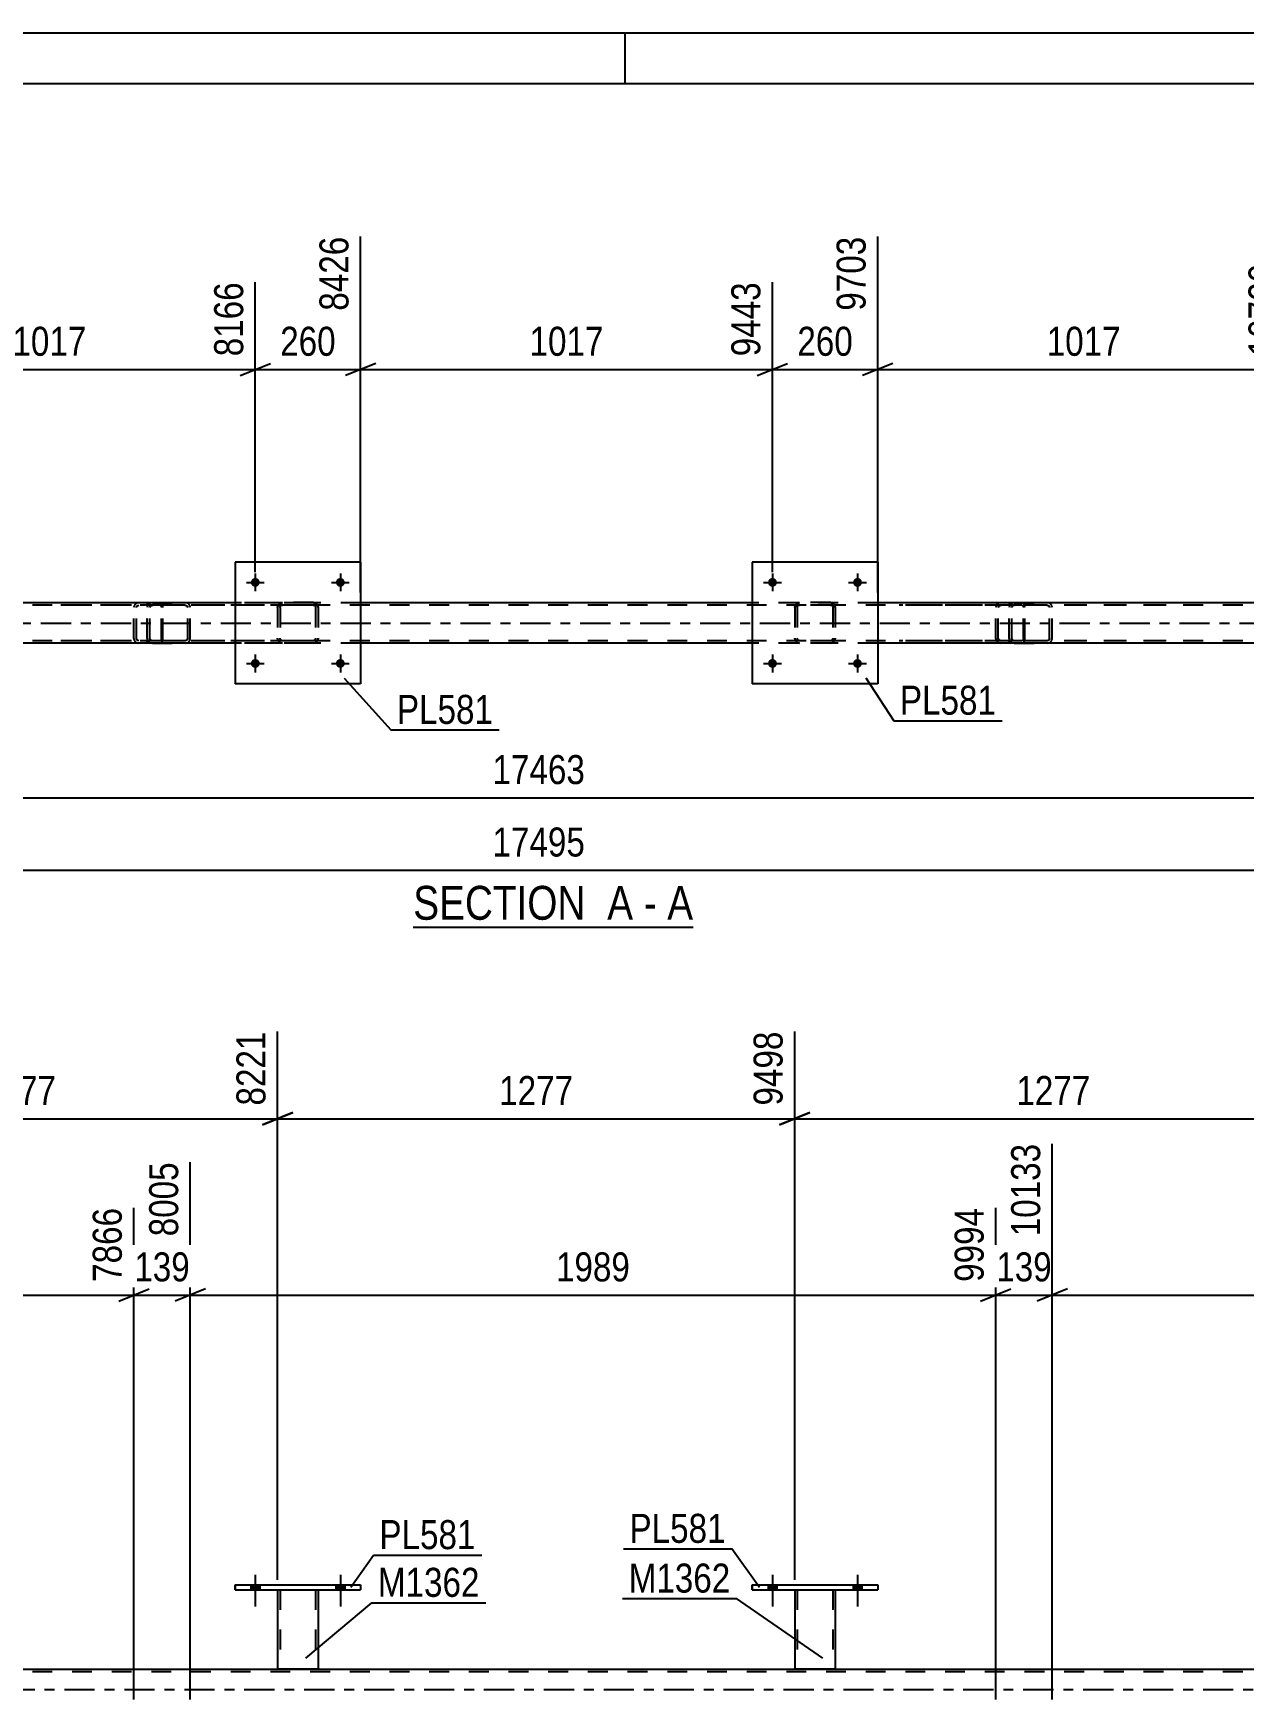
# Model space of a CAD drawing. Header units: millimetres. Extents: x 0 to 841, y 0 to 594.
# Drawn here: x 362.5 to 482.1, y 429.5 to 594 of the extents above; entities that cross this region are included whole.
import ezdxf

# ---------------------------------------------------------------- set-up
doc = ezdxf.new("R2010")
doc.units = ezdxf.units.MM
doc.linetypes.add('DXK_LINE_DOT2', pattern=[3.9198, 1.9599, -1.9599])
doc.linetypes.add('DXK_LINE_DOT3', pattern=[5.9187, 2.979, -0.9799, 0.9799, -0.9799])
doc.styles.add('Arial Narrow', font='ARIALN.TTF', dxfattribs={"height": 0.2})

# ---------------------------------------------------------------- blocks, each defined once
blk = doc.blocks.new('Unknown-122573795-1133')
at = {"color": 5, "linetype": 'Continuous'}
for p, q in [((841, 594), (0, 594)), ((421, 589), (421, 594)), ((836, 589), (5, 589))]:
    blk.add_line(p, q, dxfattribs=at)
blk = doc.blocks.new('Unknown-122573795-11 - 4954')
at = {"color": 6, "linetype": 'Continuous'}
blk.add_line((400.07, 505.75), (427.72, 505.75), dxfattribs=at)
at = {"color": 0, "linetype": 'Continuous'}
for points in [[(418.18, 506.5), (418.18, 510), (400.07, 510), (400.07, 506.5)], [(421.79, 506.5), (421.79, 510), (419.23, 510), (419.23, 506.5)], [(424.11, 506.5), (424.11, 510), (422.84, 510), (422.84, 506.5)], [(427.72, 506.5), (427.72, 510), (425.16, 510), (425.16, 506.5)]]:
    blk.add_wipeout(points, dxfattribs=at)
at = {"color": 7, "linetype": 'Continuous', "style": 'Arial Narrow'}
for s, p in [('SECTION ', (400.07, 506.5)), ('A', (419.23, 506.5)), ('A', (425.16, 506.5)), ('-', (422.84, 506.5))]:
    blk.add_text(s, height=3.34, dxfattribs=at).set_placement(p)
blk = doc.blocks.new('Part-122573795-5027 - 4954')
at = {"color": 7, "linetype": 'DXK_LINE_DOT2'}
for p, q in [((437.75, 537.32), (437.79, 537.5)), ((437.79, 537.5), (437.75, 537.32)), ((437.75, 537.32), (437.75, 534.28)), ((437.99, 537.32), (438.01, 537.41)), ((437.99, 537.32), (437.99, 534.28)), ((438.01, 537.41), (438.06, 537.49)), ((438.05, 537.76), (438.23, 537.8)), ((438.23, 537.8), (438.05, 537.76)), ((438.06, 537.49), (438.14, 537.54)), ((438.14, 537.54), (438.23, 537.56)), ((441.27, 537.8), (438.23, 537.8)), ((441.27, 537.56), (438.23, 537.56)), ((441.27, 537.8), (441.46, 537.76)), ((441.46, 537.76), (441.27, 537.8)), ((441.27, 537.56), (441.37, 537.54)), ((441.37, 537.54), (441.44, 537.49)), ((441.44, 537.49), (441.5, 537.41)), ((441.5, 537.41), (441.51, 537.32)), ((441.51, 537.32), (441.51, 534.28)), ((441.72, 537.5), (441.75, 537.32)), ((441.75, 537.32), (441.72, 537.5)), ((441.75, 537.32), (441.75, 534.28)), ((437.79, 534.09), (437.75, 534.28)), ((437.75, 534.28), (437.79, 534.09)), ((438.01, 534.19), (437.99, 534.28)), ((438.06, 534.11), (438.01, 534.19)), ((438.23, 533.8), (438.05, 533.83)), ((438.05, 533.83), (438.23, 533.8)), ((438.14, 534.06), (438.06, 534.11)), ((438.23, 534.04), (438.14, 534.06)), ((441.27, 534.04), (438.23, 534.04)), ((441.27, 533.8), (438.23, 533.8)), ((441.37, 534.06), (441.27, 534.04)), ((441.46, 533.83), (441.27, 533.8)), ((441.27, 533.8), (441.46, 533.83)), ((441.44, 534.11), (441.37, 534.06)), ((441.5, 534.19), (441.44, 534.11)), ((441.51, 534.28), (441.5, 534.19)), ((441.75, 534.28), (441.72, 534.09)), ((441.72, 534.09), (441.75, 534.28))]:
    blk.add_line(p, q, dxfattribs=at)
at = {"color": 7, "linetype": 'DXK_LINE_DOT3'}
blk.add_line((439.75, 535.8), (439.75, 535.8), dxfattribs=at)
at = {"color": 7, "linetype": 'DXK_LINE_DOT2'}
for centre, start, end in [((438.23, 537.32), 112.5, 157.5), ((438.23, 537.32), 112.5, 157.5), ((441.27, 537.32), 22.5, 67.5), ((441.27, 537.32), 22.5, 67.5), ((438.23, 534.28), 202.5, 247.5), ((438.23, 534.28), 202.5, 247.5), ((441.27, 534.28), 292.5, 337.5), ((441.27, 534.28), 292.5, 337.5)]:
    blk.add_arc(centre, 0.48, start, end, dxfattribs=at)
blk = doc.blocks.new('Bolt-122573795-4975 - 4954')
at = {"linetype": 'Continuous'}
for points in [[(435.99, 531.8, -1), (435.11, 531.8, -1)], [(444.39, 531.8, -1), (443.51, 531.8, -1)]]:
    blk.add_hatch(color=1, dxfattribs=at).paths.add_polyline_path(points)
at = {"color": 1, "linetype": 'Continuous'}
for p, q in [((434.67, 531.8), (436.43, 531.8)), ((435.55, 532.68), (435.55, 530.92)), ((443.07, 531.8), (444.83, 531.8)), ((443.95, 532.68), (443.95, 530.92))]:
    blk.add_line(p, q, dxfattribs=at)
blk = doc.blocks.new('Part-122573795-5058 - 4954')
at = {"color": 7, "linetype": 'DXK_LINE_DOT2'}
for p, q in [((375.07, 537.79), (362.91, 537.79)), ((375.07, 537.55), (362.91, 537.55)), ((372.51, 537.48), (372.48, 537.31)), ((372.48, 534.27), (372.48, 537.31)), ((372.51, 537.5), (372.51, 537.48)), ((372.73, 537.31), (372.75, 537.4)), ((372.73, 534.27), (372.73, 537.31)), ((372.75, 537.4), (372.8, 537.48)), ((372.98, 537.79), (372.79, 537.76)), ((372.8, 537.48), (372.88, 537.53)), ((372.88, 537.53), (372.98, 537.55)), ((373.79, 537.79), (373.79, 537.55)), ((375.17, 537.76), (375.07, 537.79)), ((375.07, 537.55), (375.12, 537.53)), ((375.12, 537.53), (375.17, 537.48)), ((375.26, 537.65), (375.17, 537.76)), ((375.17, 537.48), (375.2, 537.4)), ((375.2, 537.4), (375.21, 537.31)), ((375.21, 534.27), (375.21, 537.31)), ((375.32, 537.5), (375.26, 537.65)), ((375.34, 537.31), (375.32, 537.5)), ((375.34, 534.27), (375.34, 537.31)), ((375.07, 534.03), (362.91, 534.03)), ((375.07, 533.79), (362.91, 533.79)), ((372.48, 534.27), (372.51, 534.09)), ((372.75, 534.18), (372.73, 534.27)), ((372.8, 534.1), (372.75, 534.18)), ((372.79, 533.83), (372.98, 533.79)), ((372.88, 534.05), (372.8, 534.1)), ((372.98, 534.03), (372.88, 534.05)), ((373.79, 533.79), (373.79, 534.03)), ((375.12, 534.05), (375.07, 534.03)), ((375.07, 533.79), (375.17, 533.83)), ((375.17, 534.1), (375.12, 534.05)), ((375.2, 534.18), (375.17, 534.1)), ((375.17, 533.83), (375.26, 533.93)), ((375.21, 534.27), (375.2, 534.18)), ((375.26, 533.93), (375.32, 534.09)), ((375.32, 534.09), (375.34, 534.27))]:
    blk.add_line(p, q, dxfattribs=at)
for centre, start, end in [((372.96, 537.3), 111.1941, 156.1506), ((372.96, 534.29), 203.8494, 248.8059)]:
    blk.add_arc(centre, 0.492, start, end, dxfattribs=at)
blk = doc.blocks.new('Bolt-122573795-5010 - 4954')
at = {"linetype": 'Continuous'}
for points in [[(435.99, 539.8, -1), (435.11, 539.8, -1)], [(444.39, 539.8, -1), (443.51, 539.8, -1)]]:
    blk.add_hatch(color=1, dxfattribs=at).paths.add_polyline_path(points)
at = {"color": 1, "linetype": 'Continuous'}
for p, q in [((434.67, 539.8), (436.43, 539.8)), ((435.55, 540.68), (435.55, 538.92)), ((443.07, 539.8), (444.83, 539.8)), ((443.95, 540.68), (443.95, 538.92))]:
    blk.add_line(p, q, dxfattribs=at)
blk = doc.blocks.new('Bolt-122573795-5011 - 4954')
at = {"linetype": 'Continuous'}
for points in [[(384.91, 531.8, -1), (384.03, 531.8, -1)], [(393.31, 531.8, -1), (392.43, 531.8, -1)]]:
    blk.add_hatch(color=1, dxfattribs=at).paths.add_polyline_path(points)
at = {"color": 1, "linetype": 'Continuous'}
for p, q in [((383.59, 531.8), (385.35, 531.8)), ((384.47, 532.68), (384.47, 530.92)), ((391.99, 531.8), (393.75, 531.8)), ((392.87, 532.68), (392.87, 530.92))]:
    blk.add_line(p, q, dxfattribs=at)
blk = doc.blocks.new('Bolt-122573795-5012 - 4954')
at = {"linetype": 'Continuous'}
for points in [[(384.91, 539.8, -1), (384.03, 539.8, -1)], [(393.31, 539.8, -1), (392.43, 539.8, -1)]]:
    blk.add_hatch(color=1, dxfattribs=at).paths.add_polyline_path(points)
at = {"color": 1, "linetype": 'Continuous'}
for p, q in [((383.59, 539.8), (385.35, 539.8)), ((384.47, 540.68), (384.47, 538.92)), ((391.99, 539.8), (393.75, 539.8)), ((392.87, 540.68), (392.87, 538.92))]:
    blk.add_line(p, q, dxfattribs=at)
blk = doc.blocks.new('Part-122573795-5032 - 4954')
at = {"color": 2, "linetype": 'Continuous'}
for p, q in [((445.95, 541.8), (433.55, 541.8)), ((433.55, 541.8), (433.55, 529.8)), ((445.95, 541.8), (445.95, 529.8)), ((445.95, 529.8), (433.55, 529.8))]:
    blk.add_line(p, q, dxfattribs=at)
blk = doc.blocks.new('Part-122573795-5033 - 4954')
at = {"color": 7, "linetype": 'DXK_LINE_DOT2'}
for p, q in [((386.67, 537.32), (386.71, 537.5)), ((386.71, 537.5), (386.67, 537.32)), ((386.67, 537.32), (386.67, 534.28)), ((386.91, 537.32), (386.93, 537.41)), ((386.91, 537.32), (386.91, 534.28)), ((386.93, 537.41), (386.98, 537.49)), ((386.97, 537.76), (387.15, 537.8)), ((387.15, 537.8), (386.97, 537.76)), ((386.98, 537.49), (387.06, 537.54)), ((387.06, 537.54), (387.15, 537.56)), ((390.19, 537.8), (387.15, 537.8)), ((390.19, 537.56), (387.15, 537.56)), ((390.19, 537.8), (390.38, 537.76)), ((390.38, 537.76), (390.19, 537.8)), ((390.19, 537.56), (390.29, 537.54)), ((390.29, 537.54), (390.36, 537.49)), ((390.36, 537.49), (390.42, 537.41)), ((390.42, 537.41), (390.43, 537.32)), ((390.43, 537.32), (390.43, 534.28)), ((390.64, 537.5), (390.67, 537.32)), ((390.67, 537.32), (390.64, 537.5)), ((390.67, 537.32), (390.67, 534.28)), ((386.71, 534.09), (386.67, 534.28)), ((386.67, 534.28), (386.71, 534.09)), ((386.93, 534.19), (386.91, 534.28)), ((386.98, 534.11), (386.93, 534.19)), ((387.15, 533.8), (386.97, 533.83)), ((386.97, 533.83), (387.15, 533.8)), ((387.06, 534.06), (386.98, 534.11)), ((387.15, 534.04), (387.06, 534.06)), ((390.19, 534.04), (387.15, 534.04)), ((390.19, 533.8), (387.15, 533.8)), ((390.29, 534.06), (390.19, 534.04)), ((390.38, 533.83), (390.19, 533.8)), ((390.19, 533.8), (390.38, 533.83)), ((390.36, 534.11), (390.29, 534.06)), ((390.42, 534.19), (390.36, 534.11)), ((390.43, 534.28), (390.42, 534.19)), ((390.67, 534.28), (390.64, 534.09)), ((390.64, 534.09), (390.67, 534.28))]:
    blk.add_line(p, q, dxfattribs=at)
at = {"color": 7, "linetype": 'DXK_LINE_DOT3'}
blk.add_line((388.67, 535.8), (388.67, 535.8), dxfattribs=at)
at = {"color": 7, "linetype": 'DXK_LINE_DOT2'}
for centre, start, end in [((387.15, 537.32), 112.5, 157.5), ((387.15, 537.32), 112.5, 157.5), ((390.19, 537.32), 22.5, 67.5), ((390.19, 537.32), 22.5, 67.5), ((387.15, 534.28), 202.5, 247.5), ((387.15, 534.28), 202.5, 247.5), ((390.19, 534.28), 292.5, 337.5), ((390.19, 534.28), 292.5, 337.5)]:
    blk.add_arc(centre, 0.48, start, end, dxfattribs=at)
blk = doc.blocks.new('Part-122573795-5059 - 4954')
at = {"color": 7, "linetype": 'DXK_LINE_DOT2'}
for p, q in [((373.83, 537.48), (373.79, 537.31)), ((373.79, 534.27), (373.79, 537.31)), ((373.83, 537.5), (373.83, 537.48)), ((374.05, 537.31), (374.07, 537.4)), ((374.05, 534.27), (374.05, 537.31)), ((374.07, 537.4), (374.12, 537.48)), ((374.3, 537.79), (374.11, 537.76)), ((374.12, 537.48), (374.21, 537.53)), ((374.21, 537.53), (374.3, 537.55)), ((374.3, 537.79), (377.54, 537.79)), ((389.29, 537.79), (374.3, 537.79)), ((389.29, 537.55), (374.3, 537.55)), ((377.74, 537.76), (377.54, 537.79)), ((377.54, 537.55), (377.64, 537.53)), ((377.64, 537.53), (377.72, 537.48)), ((377.72, 537.48), (377.78, 537.4)), ((377.78, 537.4), (377.8, 537.31)), ((377.8, 534.27), (377.8, 537.31)), ((378.01, 537.48), (378.01, 537.5)), ((378.05, 537.31), (378.01, 537.48)), ((378.05, 534.27), (378.05, 537.31)), ((373.79, 534.27), (373.83, 534.09)), ((374.07, 534.18), (374.05, 534.27)), ((374.12, 534.1), (374.07, 534.18)), ((374.11, 533.83), (374.3, 533.79)), ((374.21, 534.05), (374.12, 534.1)), ((374.3, 534.03), (374.21, 534.05)), ((389.29, 534.03), (374.3, 534.03)), ((374.3, 533.79), (377.54, 533.79)), ((389.29, 533.79), (374.3, 533.79)), ((377.64, 534.05), (377.54, 534.03)), ((377.54, 533.79), (377.74, 533.83)), ((377.72, 534.1), (377.64, 534.05)), ((377.78, 534.18), (377.72, 534.1)), ((377.8, 534.27), (377.78, 534.18)), ((378.01, 534.09), (378.05, 534.27))]:
    blk.add_line(p, q, dxfattribs=at)
for centre, start, end in [((374.29, 537.29), 110.7584, 155.6801), ((377.56, 537.29), 24.32, 69.2417), ((374.29, 534.29), 204.32, 249.2417), ((377.56, 534.29), 290.7584, 335.6801)]:
    blk.add_arc(centre, 0.496, start, end, dxfattribs=at)
blk = doc.blocks.new('Part-122573795-5084 - 4954')
at = {"color": 7, "linetype": 'DXK_LINE_DOT2'}
for p, q in [((460.2, 537.79), (448.05, 537.79)), ((460.2, 537.55), (448.05, 537.55)), ((457.65, 537.48), (457.61, 537.31)), ((457.61, 534.27), (457.61, 537.31)), ((457.65, 537.5), (457.65, 537.48)), ((457.86, 537.31), (457.88, 537.4)), ((457.86, 534.27), (457.86, 537.31)), ((457.88, 537.4), (457.94, 537.48)), ((458.11, 537.79), (457.92, 537.76)), ((457.94, 537.48), (458.02, 537.53)), ((458.02, 537.53), (458.11, 537.55)), ((458.93, 537.79), (458.93, 537.55)), ((460.31, 537.76), (460.2, 537.79)), ((460.2, 537.55), (460.26, 537.53)), ((460.26, 537.53), (460.3, 537.48)), ((460.3, 537.48), (460.33, 537.4)), ((460.4, 537.65), (460.31, 537.76)), ((460.33, 537.4), (460.34, 537.31)), ((460.34, 534.27), (460.34, 537.31)), ((460.45, 537.5), (460.4, 537.65)), ((460.48, 537.31), (460.45, 537.5)), ((460.48, 534.27), (460.48, 537.31)), ((460.2, 534.03), (448.05, 534.03)), ((460.2, 533.79), (448.05, 533.79)), ((457.61, 534.27), (457.65, 534.09)), ((457.88, 534.18), (457.86, 534.27)), ((457.94, 534.1), (457.88, 534.18)), ((457.92, 533.83), (458.11, 533.79)), ((458.02, 534.05), (457.94, 534.1)), ((458.11, 534.03), (458.02, 534.05)), ((458.93, 533.79), (458.93, 534.03)), ((460.26, 534.05), (460.2, 534.03)), ((460.2, 533.79), (460.31, 533.83)), ((460.3, 534.1), (460.26, 534.05)), ((460.33, 534.18), (460.3, 534.1)), ((460.31, 533.83), (460.4, 533.93)), ((460.34, 534.27), (460.33, 534.18)), ((460.4, 533.93), (460.45, 534.09)), ((460.45, 534.09), (460.48, 534.27))]:
    blk.add_line(p, q, dxfattribs=at)
for centre, start, end in [((458.1, 537.3), 111.1941, 156.1506), ((458.1, 534.29), 203.8494, 248.8059)]:
    blk.add_arc(centre, 0.492, start, end, dxfattribs=at)
blk = doc.blocks.new('Part-122573795-5088 - 4954')
at = {"color": 7, "linetype": 'DXK_LINE_DOT2'}
for p, q in [((458.96, 537.48), (458.93, 537.31)), ((458.93, 534.27), (458.93, 537.31)), ((458.97, 537.5), (458.96, 537.48)), ((459.18, 537.31), (459.2, 537.4)), ((459.18, 534.27), (459.18, 537.31)), ((459.2, 537.4), (459.26, 537.48)), ((459.44, 537.79), (459.24, 537.76)), ((459.26, 537.48), (459.34, 537.53)), ((459.34, 537.53), (459.44, 537.55)), ((459.44, 537.79), (462.67, 537.79)), ((474.43, 537.79), (459.44, 537.79)), ((474.43, 537.55), (459.44, 537.55)), ((462.87, 537.76), (462.67, 537.79)), ((462.67, 537.55), (462.77, 537.53)), ((462.77, 537.53), (462.85, 537.48)), ((462.85, 537.48), (462.91, 537.4)), ((462.91, 537.4), (462.93, 537.31)), ((462.93, 534.27), (462.93, 537.31)), ((463.15, 537.48), (463.15, 537.5)), ((463.19, 537.31), (463.15, 537.48)), ((463.19, 534.27), (463.19, 537.31)), ((458.93, 534.27), (458.97, 534.09)), ((459.2, 534.18), (459.18, 534.27)), ((459.26, 534.1), (459.2, 534.18)), ((459.24, 533.83), (459.44, 533.79)), ((459.34, 534.05), (459.26, 534.1)), ((459.44, 534.03), (459.34, 534.05)), ((474.43, 534.03), (459.44, 534.03)), ((459.44, 533.79), (462.67, 533.79)), ((474.43, 533.79), (459.44, 533.79)), ((462.77, 534.05), (462.67, 534.03)), ((462.67, 533.79), (462.87, 533.83)), ((462.85, 534.1), (462.77, 534.05)), ((462.91, 534.18), (462.85, 534.1)), ((462.93, 534.27), (462.91, 534.18)), ((463.15, 534.09), (463.19, 534.27))]:
    blk.add_line(p, q, dxfattribs=at)
for centre, start, end in [((459.42, 537.29), 110.7584, 155.6801), ((462.69, 537.29), 24.32, 69.2417), ((459.42, 534.29), 204.32, 249.2417), ((462.69, 534.29), 290.7584, 335.6801)]:
    blk.add_arc(centre, 0.496, start, end, dxfattribs=at)
blk = doc.blocks.new('Part-122573795-5096 - 4954')
at = {"color": 2, "linetype": 'Continuous'}
for p, q in [((394.87, 541.8), (382.47, 541.8)), ((382.47, 541.8), (382.47, 529.8)), ((394.87, 541.8), (394.87, 529.8)), ((394.87, 529.8), (382.47, 529.8))]:
    blk.add_line(p, q, dxfattribs=at)
blk = doc.blocks.new('Part-122573795-5142 - 4954')
at = {"color": 7, "linetype": 'DXK_LINE_DOT2'}
for p, q in [((756.39, 537.55), (108.79, 537.55)), ((394.87, 537.79), (382.47, 537.79)), ((445.95, 537.79), (433.55, 537.79)), ((756.39, 534.03), (108.79, 534.03)), ((394.87, 533.79), (382.47, 533.79)), ((445.95, 533.79), (433.55, 533.79))]:
    blk.add_line(p, q, dxfattribs=at)
at = {"color": 2, "linetype": 'Continuous'}
for p, q in [((382.47, 537.79), (343.79, 537.79)), ((433.55, 537.79), (394.87, 537.79)), ((484.63, 537.79), (445.95, 537.79)), ((382.47, 533.79), (343.79, 533.79)), ((433.55, 533.79), (394.87, 533.79)), ((484.63, 533.79), (445.95, 533.79))]:
    blk.add_line(p, q, dxfattribs=at)
at = {"color": 7, "linetype": 'DXK_LINE_DOT3'}
blk.add_line((108.79, 535.79), (756.39, 535.79), dxfattribs=at)
blk = doc.blocks.new('Part-122573795-3422 - 3241')
at = {"color": 2, "linetype": 'Continuous'}
for p, q in [((437.75, 440.35), (437.75, 432.51)), ((441.75, 440.35), (441.75, 432.51)), ((441.72, 432.51), (437.75, 432.51)), ((441.75, 432.51), (441.72, 432.51))]:
    blk.add_line(p, q, dxfattribs=at)
at = {"color": 7, "linetype": 'DXK_LINE_DOT2'}
for p, q in [((437.75, 440.35), (441.75, 440.35)), ((437.75, 440.35), (437.75, 440.35)), ((437.75, 440.35), (437.75, 440.35)), ((437.99, 440.35), (437.99, 432.51)), ((441.51, 440.35), (441.51, 432.51)), ((441.75, 440.35), (441.75, 440.35)), ((441.75, 440.35), (441.75, 440.35)), ((441.44, 432.51), (441.46, 432.51)), ((441.46, 432.51), (441.5, 432.51)), ((441.5, 432.51), (441.51, 432.51))]:
    blk.add_line(p, q, dxfattribs=at)
blk = doc.blocks.new('Bolt-122573795-3613 - 3241')
at = {"linetype": 'Continuous'}
for points in [[(435.11, 440.35), (435.99, 440.35), (435.99, 440.83), (435.11, 440.83)], [(443.51, 440.35), (444.39, 440.35), (444.39, 440.83), (443.51, 440.83)]]:
    blk.add_hatch(color=1, dxfattribs=at).paths.add_polyline_path(points)
at = {"color": 1, "linetype": 'Continuous'}
for p, q in [((435.55, 441.83), (435.55, 438.71)), ((443.95, 441.83), (443.95, 438.71)), ((435.11, 440.83), (435.11, 440.35)), ((435.99, 440.83), (435.99, 440.35)), ((443.51, 440.83), (443.51, 440.35)), ((444.39, 440.83), (444.39, 440.35))]:
    blk.add_line(p, q, dxfattribs=at)
blk = doc.blocks.new('Part-122573795-3488 - 3241')
at = {"color": 2, "linetype": 'Continuous'}
blk.add_line((57.85, 432.51), (756.39, 432.51), dxfattribs=at)
at = {"color": 7, "linetype": 'DXK_LINE_DOT2'}
blk.add_line((756.39, 432.27), (57.85, 432.27), dxfattribs=at)
at = {"color": 7, "linetype": 'DXK_LINE_DOT3'}
blk.add_line((57.85, 430.51), (756.39, 430.51), dxfattribs=at)
blk = doc.blocks.new('Part-122573795-3647 - 3241')
at = {"color": 2, "linetype": 'Continuous'}
for p, q in [((433.55, 440.35), (433.55, 440.83)), ((433.55, 440.83), (433.55, 440.83)), ((433.55, 440.83), (445.95, 440.83)), ((433.55, 440.35), (433.55, 440.35)), ((433.55, 440.35), (445.95, 440.35)), ((445.95, 440.83), (445.95, 440.35))]:
    blk.add_line(p, q, dxfattribs=at)
at = {"color": 7, "linetype": 'DXK_LINE_DOT2'}
for p, q in [((433.55, 440.83), (433.55, 440.35)), ((433.55, 440.83), (433.55, 440.83)), ((433.55, 440.35), (433.55, 440.35)), ((445.95, 440.83), (445.95, 440.35))]:
    blk.add_line(p, q, dxfattribs=at)
blk = doc.blocks.new('Bolt-122573795-3612 - 3241')
at = {"linetype": 'Continuous'}
for points in [[(384.03, 440.35), (384.91, 440.35), (384.91, 440.83), (384.03, 440.83)], [(392.43, 440.35), (393.31, 440.35), (393.31, 440.83), (392.43, 440.83)]]:
    blk.add_hatch(color=1, dxfattribs=at).paths.add_polyline_path(points)
at = {"color": 1, "linetype": 'Continuous'}
for p, q in [((384.47, 441.83), (384.47, 438.71)), ((392.87, 441.83), (392.87, 438.71)), ((384.03, 440.83), (384.03, 440.35)), ((384.91, 440.83), (384.91, 440.35)), ((392.43, 440.83), (392.43, 440.35)), ((393.31, 440.83), (393.31, 440.35))]:
    blk.add_line(p, q, dxfattribs=at)
blk = doc.blocks.new('Bolt-122573795-3614 - 3241')
at = {"linetype": 'Continuous'}
for points in [[(435.11, 440.35), (435.99, 440.35), (435.99, 440.83), (435.11, 440.83)], [(443.51, 440.35), (444.39, 440.35), (444.39, 440.83), (443.51, 440.83)]]:
    blk.add_hatch(color=1, dxfattribs=at).paths.add_polyline_path(points)
at = {"color": 1, "linetype": 'Continuous'}
for p, q in [((435.55, 441.83), (435.55, 438.71)), ((443.95, 441.83), (443.95, 438.71)), ((435.11, 440.83), (435.11, 440.35)), ((435.99, 440.83), (435.99, 440.35)), ((443.51, 440.83), (443.51, 440.35)), ((444.39, 440.83), (444.39, 440.35))]:
    blk.add_line(p, q, dxfattribs=at)
blk = doc.blocks.new('Part-122573795-3637 - 3241')
at = {"color": 2, "linetype": 'Continuous'}
for p, q in [((382.47, 440.35), (382.47, 440.83)), ((382.47, 440.83), (382.47, 440.83)), ((382.47, 440.83), (394.87, 440.83)), ((382.47, 440.35), (382.47, 440.35)), ((382.47, 440.35), (394.87, 440.35)), ((394.87, 440.83), (394.87, 440.35))]:
    blk.add_line(p, q, dxfattribs=at)
at = {"color": 7, "linetype": 'DXK_LINE_DOT2'}
for p, q in [((382.47, 440.83), (382.47, 440.35)), ((382.47, 440.83), (382.47, 440.83)), ((382.47, 440.35), (382.47, 440.35)), ((394.87, 440.83), (394.87, 440.35))]:
    blk.add_line(p, q, dxfattribs=at)
blk = doc.blocks.new('Part-122573795-3642 - 3241')
at = {"color": 2, "linetype": 'Continuous'}
for p, q in [((386.67, 440.35), (386.67, 432.51)), ((390.67, 440.35), (390.67, 432.51)), ((390.64, 432.51), (386.67, 432.51)), ((390.67, 432.51), (390.64, 432.51))]:
    blk.add_line(p, q, dxfattribs=at)
at = {"color": 7, "linetype": 'DXK_LINE_DOT2'}
for p, q in [((386.67, 440.35), (390.67, 440.35)), ((386.67, 440.35), (386.67, 440.35)), ((386.67, 440.35), (386.67, 440.35)), ((386.91, 440.35), (386.91, 432.51)), ((390.43, 440.35), (390.43, 432.51)), ((390.67, 440.35), (390.67, 440.35)), ((390.67, 440.35), (390.67, 440.35)), ((390.42, 432.51), (390.43, 432.51))]:
    blk.add_line(p, q, dxfattribs=at)
blk = doc.blocks.new('Bolt-122573795-3706 - 3241')
at = {"linetype": 'Continuous'}
for points in [[(384.03, 440.35), (384.91, 440.35), (384.91, 440.83), (384.03, 440.83)], [(392.43, 440.35), (393.31, 440.35), (393.31, 440.83), (392.43, 440.83)]]:
    blk.add_hatch(color=1, dxfattribs=at).paths.add_polyline_path(points)
at = {"color": 1, "linetype": 'Continuous'}
for p, q in [((384.47, 441.83), (384.47, 438.71)), ((392.87, 441.83), (392.87, 438.71)), ((384.03, 440.83), (384.03, 440.35)), ((384.91, 440.83), (384.91, 440.35)), ((392.43, 440.83), (392.43, 440.35)), ((393.31, 440.83), (393.31, 440.35))]:
    blk.add_line(p, q, dxfattribs=at)
blk = doc.blocks.new('StraightDimension-122573795-5237 - 4954')
at = {"color": 7, "linetype": 'Continuous'}
blk.add_line((68.55, 518.54), (756.39, 518.54), dxfattribs=at)
at = {"color": 0}
blk.add_wipeout([(417.64, 519.29), (417.64, 523.49), (407.3, 523.49), (407.3, 519.29)], dxfattribs=at)
at = {"color": 3, "style": 'Arial Narrow'}
blk.add_text('17463', height=2.863, dxfattribs=at).set_placement((407.9, 519.89))
blk = doc.blocks.new('StraightDimension-122573795-11120 - 4954')
at = {"color": 7, "linetype": 'Continuous'}
for p, q in [((445.95, 538.79), (445.95, 573.93)), ((486.63, 540.8), (486.63, 571.26)), ((447.45, 561.42), (444.45, 560.22)), ((485.13, 560.22), (488.13, 561.42)), ((445.95, 560.82), (486.63, 560.82))]:
    blk.add_line(p, q, dxfattribs=at)
at = {"color": 0, "linetype": 'Continuous'}
blk.add_wipeout([(486.03, 571.86), (481.83, 571.86), (481.83, 561.52), (486.03, 561.52)], dxfattribs=at)
at = {"color": 0}
blk.add_wipeout([(470.55, 561.57), (470.55, 565.77), (462.04, 565.77), (462.04, 561.57)], dxfattribs=at)
at = {"color": 3, "linetype": 'Continuous', "style": 'Arial Narrow'}
blk.add_text('10720', height=2.863, rotation=90.0002, dxfattribs=at).set_placement((485.43, 562.12))
at = {"color": 3, "style": 'Arial Narrow'}
blk.add_text('1017', height=2.863, dxfattribs=at).set_placement((462.64, 562.17))
blk = doc.blocks.new('StraightDimension-122573795-5216 - 4954')
at = {"color": 7, "linetype": 'Continuous'}
blk.add_line((67.91, 511.39), (757.03, 511.39), dxfattribs=at)
at = {"color": 0}
blk.add_wipeout([(417.64, 512.14), (417.64, 516.34), (407.3, 516.34), (407.3, 512.14)], dxfattribs=at)
at = {"color": 3, "style": 'Arial Narrow'}
blk.add_text('17495', height=2.863, dxfattribs=at).set_placement((407.9, 512.74))
blk = doc.blocks.new('StraightDimension-122573795-11121 - 4954')
at = {"color": 7, "linetype": 'Continuous'}
for p, q in [((445.95, 538.79), (445.95, 573.93)), ((435.55, 540.8), (435.55, 569.43)), ((434.05, 560.22), (437.05, 561.42)), ((447.45, 561.42), (444.45, 560.22)), ((435.55, 560.82), (445.95, 560.82))]:
    blk.add_line(p, q, dxfattribs=at)
at = {"color": 0}
blk.add_wipeout([(444.1, 561.57), (444.1, 565.77), (437.41, 565.77), (437.41, 561.57)], dxfattribs=at)
at = {"color": 3, "style": 'Arial Narrow'}
blk.add_text('260', height=2.863, dxfattribs=at).set_placement((438.01, 562.17))
at = {"color": 0, "linetype": 'Continuous'}
blk.add_wipeout([(445.35, 574.53), (441.15, 574.53), (441.15, 566.02), (445.35, 566.02)], dxfattribs=at)
at = {"color": 3, "linetype": 'Continuous', "style": 'Arial Narrow'}
blk.add_text('9703', height=2.863, rotation=90.0002, dxfattribs=at).set_placement((444.75, 566.62))
blk = doc.blocks.new('StraightDimension-122573795-11122 - 4954')
at = {"color": 7, "linetype": 'Continuous'}
for p, q in [((394.87, 538.79), (394.87, 573.93)), ((435.55, 540.8), (435.55, 569.43)), ((396.37, 561.42), (393.37, 560.22)), ((434.05, 560.22), (437.05, 561.42)), ((394.87, 560.82), (435.55, 560.82))]:
    blk.add_line(p, q, dxfattribs=at)
at = {"color": 0, "linetype": 'Continuous'}
blk.add_wipeout([(434.95, 570.03), (430.75, 570.03), (430.75, 561.52), (434.95, 561.52)], dxfattribs=at)
at = {"color": 0}
blk.add_wipeout([(419.47, 561.57), (419.47, 565.77), (410.96, 565.77), (410.96, 561.57)], dxfattribs=at)
at = {"color": 3, "linetype": 'Continuous', "style": 'Arial Narrow'}
blk.add_text('9443', height=2.863, rotation=90.0002, dxfattribs=at).set_placement((434.35, 562.12))
at = {"color": 3, "style": 'Arial Narrow'}
blk.add_text('1017', height=2.863, dxfattribs=at).set_placement((411.56, 562.17))
blk = doc.blocks.new('StraightDimension-122573795-11123 - 4954')
at = {"color": 7, "linetype": 'Continuous'}
for p, q in [((394.87, 538.79), (394.87, 573.93)), ((384.47, 540.8), (384.47, 569.43)), ((382.97, 560.22), (385.97, 561.42)), ((396.37, 561.42), (393.37, 560.22)), ((384.47, 560.82), (394.87, 560.82))]:
    blk.add_line(p, q, dxfattribs=at)
at = {"color": 0}
blk.add_wipeout([(393.02, 561.57), (393.02, 565.77), (386.33, 565.77), (386.33, 561.57)], dxfattribs=at)
at = {"color": 3, "style": 'Arial Narrow'}
blk.add_text('260', height=2.863, dxfattribs=at).set_placement((386.93, 562.17))
at = {"color": 0, "linetype": 'Continuous'}
blk.add_wipeout([(394.27, 574.53), (390.07, 574.53), (390.07, 566.02), (394.27, 566.02)], dxfattribs=at)
at = {"color": 3, "linetype": 'Continuous', "style": 'Arial Narrow'}
blk.add_text('8426', height=2.863, rotation=90.0002, dxfattribs=at).set_placement((393.67, 566.62))
blk = doc.blocks.new('StraightDimension-122573795-11124 - 4954')
at = {"color": 7, "linetype": 'Continuous'}
for p, q in [((343.79, 538.79), (343.79, 573.93)), ((384.47, 540.8), (384.47, 569.43)), ((345.29, 561.42), (342.29, 560.22)), ((382.97, 560.22), (385.97, 561.42)), ((343.79, 560.82), (384.47, 560.82))]:
    blk.add_line(p, q, dxfattribs=at)
at = {"color": 0, "linetype": 'Continuous'}
blk.add_wipeout([(383.87, 570.03), (379.67, 570.03), (379.67, 561.52), (383.87, 561.52)], dxfattribs=at)
at = {"color": 0}
blk.add_wipeout([(368.39, 561.57), (368.39, 565.77), (359.88, 565.77), (359.88, 561.57)], dxfattribs=at)
at = {"color": 3, "linetype": 'Continuous', "style": 'Arial Narrow'}
blk.add_text('8166', height=2.863, rotation=90.0002, dxfattribs=at).set_placement((383.27, 562.12))
at = {"color": 3, "style": 'Arial Narrow'}
blk.add_text('1017', height=2.863, dxfattribs=at).set_placement((360.48, 562.17))
blk = doc.blocks.new('StraightDimension-122573795-7781 - 3241')
at = {"color": 7, "linetype": 'Continuous'}
for p, q in [((386.67, 441.35), (386.67, 495.47)), ((437.75, 441.35), (437.75, 495.47)), ((388.17, 487.46), (385.17, 486.26)), ((436.25, 486.26), (439.25, 487.46)), ((386.67, 486.86), (437.75, 486.86))]:
    blk.add_line(p, q, dxfattribs=at)
at = {"color": 0, "linetype": 'Continuous'}
blk.add_wipeout([(437.15, 496.07), (432.95, 496.07), (432.95, 487.56), (437.15, 487.56)], dxfattribs=at)
at = {"color": 0}
blk.add_wipeout([(416.47, 487.61), (416.47, 491.81), (407.96, 491.81), (407.96, 487.61)], dxfattribs=at)
at = {"color": 3, "linetype": 'Continuous', "style": 'Arial Narrow'}
blk.add_text('9498', height=2.863, rotation=90.0002, dxfattribs=at).set_placement((436.55, 488.16))
at = {"color": 3, "style": 'Arial Narrow'}
blk.add_text('1277', height=2.863, dxfattribs=at).set_placement((408.56, 488.21))
blk = doc.blocks.new('StraightDimension-122573795-7782 - 3241')
at = {"color": 7, "linetype": 'Continuous'}
for p, q in [((335.59, 441.35), (335.59, 495.47)), ((386.67, 441.35), (386.67, 495.47)), ((337.09, 487.46), (334.09, 486.26)), ((385.17, 486.26), (388.17, 487.46)), ((335.59, 486.86), (386.67, 486.86))]:
    blk.add_line(p, q, dxfattribs=at)
at = {"color": 0, "linetype": 'Continuous'}
blk.add_wipeout([(386.07, 496.07), (381.87, 496.07), (381.87, 487.56), (386.07, 487.56)], dxfattribs=at)
at = {"color": 0}
blk.add_wipeout([(365.39, 487.61), (365.39, 491.81), (356.88, 491.81), (356.88, 487.61)], dxfattribs=at)
at = {"color": 3, "linetype": 'Continuous', "style": 'Arial Narrow'}
blk.add_text('8221', height=2.863, rotation=90.0002, dxfattribs=at).set_placement((385.47, 488.16))
at = {"color": 3, "style": 'Arial Narrow'}
blk.add_text('1277', height=2.863, dxfattribs=at).set_placement((357.48, 488.21))
blk = doc.blocks.new('StraightDimension-122573795-4309 - 3241')
at = {"color": 7, "linetype": 'Continuous'}
for p, q in [((378.05, 429.51), (378.05, 482.56)), ((457.61, 429.51), (457.61, 478.06)), ((379.55, 470.05), (376.55, 468.85)), ((378.05, 469.45), (457.61, 469.45)), ((456.11, 468.85), (459.11, 470.05))]:
    blk.add_line(p, q, dxfattribs=at)
at = {"color": 0, "linetype": 'Continuous'}
blk.add_wipeout([(457.01, 478.66), (452.81, 478.66), (452.81, 470.15), (457.01, 470.15)], dxfattribs=at)
at = {"color": 0}
blk.add_wipeout([(422.09, 470.2), (422.09, 474.4), (413.57, 474.4), (413.57, 470.2)], dxfattribs=at)
at = {"color": 3, "linetype": 'Continuous', "style": 'Arial Narrow'}
blk.add_text('9994', height=2.863, rotation=90.0002, dxfattribs=at).set_placement((456.41, 470.75))
at = {"color": 3, "style": 'Arial Narrow'}
blk.add_text('1989', height=2.863, dxfattribs=at).set_placement((414.17, 470.8))
blk = doc.blocks.new('StraightDimension-122573795-4328 - 3241')
at = {"color": 7, "linetype": 'Continuous'}
for p, q in [((463.19, 429.51), (463.19, 484.39)), ((457.61, 429.51), (457.61, 478.06)), ((456.11, 468.85), (459.11, 470.05)), ((457.61, 469.45), (463.19, 469.45)), ((464.69, 470.05), (461.69, 468.85))]:
    blk.add_line(p, q, dxfattribs=at)
at = {"color": 0}
blk.add_wipeout([(463.74, 470.2), (463.74, 474.4), (457.06, 474.4), (457.06, 470.2)], dxfattribs=at)
at = {"color": 3, "style": 'Arial Narrow'}
blk.add_text('139', height=2.863, dxfattribs=at).set_placement((457.66, 470.8))
at = {"color": 0, "linetype": 'Continuous'}
blk.add_wipeout([(462.59, 484.99), (458.39, 484.99), (458.39, 474.65), (462.59, 474.65)], dxfattribs=at)
at = {"color": 3, "linetype": 'Continuous', "style": 'Arial Narrow'}
blk.add_text('10133', height=2.863, rotation=90.0002, dxfattribs=at).set_placement((461.99, 475.25))
blk = doc.blocks.new('StraightDimension-122573795-4271 - 3241')
at = {"color": 7, "linetype": 'Continuous'}
for p, q in [((292.92, 429.51), (292.92, 482.56)), ((372.48, 429.51), (372.48, 478.06)), ((294.42, 470.05), (291.42, 468.85)), ((292.92, 469.45), (372.48, 469.45)), ((370.98, 468.85), (373.98, 470.05))]:
    blk.add_line(p, q, dxfattribs=at)
at = {"color": 0, "linetype": 'Continuous'}
blk.add_wipeout([(371.88, 478.66), (367.68, 478.66), (367.68, 470.15), (371.88, 470.15)], dxfattribs=at)
at = {"color": 0}
blk.add_wipeout([(336.95, 470.2), (336.95, 474.4), (328.44, 474.4), (328.44, 470.2)], dxfattribs=at)
at = {"color": 3, "linetype": 'Continuous', "style": 'Arial Narrow'}
blk.add_text('7866', height=2.863, rotation=90.0002, dxfattribs=at).set_placement((371.28, 470.75))
at = {"color": 3, "style": 'Arial Narrow'}
blk.add_text('1989', height=2.863, dxfattribs=at).set_placement((329.04, 470.8))
blk = doc.blocks.new('StraightDimension-122573795-4290 - 3241')
at = {"color": 7, "linetype": 'Continuous'}
for p, q in [((378.05, 429.51), (378.05, 482.56)), ((372.48, 429.51), (372.48, 478.06)), ((370.98, 468.85), (373.98, 470.05)), ((372.48, 469.45), (378.05, 469.45)), ((379.55, 470.05), (376.55, 468.85))]:
    blk.add_line(p, q, dxfattribs=at)
at = {"color": 0}
blk.add_wipeout([(378.61, 470.2), (378.61, 474.4), (371.92, 474.4), (371.92, 470.2)], dxfattribs=at)
at = {"color": 3, "style": 'Arial Narrow'}
blk.add_text('139', height=2.863, dxfattribs=at).set_placement((372.52, 470.8))
at = {"color": 0, "linetype": 'Continuous'}
blk.add_wipeout([(377.45, 483.16), (373.25, 483.16), (373.25, 474.65), (377.45, 474.65)], dxfattribs=at)
at = {"color": 3, "linetype": 'Continuous', "style": 'Arial Narrow'}
blk.add_text('8005', height=2.863, rotation=90.0002, dxfattribs=at).set_placement((376.85, 475.25))
blk = doc.blocks.new('StraightDimension-122573795-4347 - 3241')
at = {"color": 7, "linetype": 'Continuous'}
for p, q in [((463.19, 429.51), (463.19, 484.39)), ((542.74, 429.51), (542.74, 479.89)), ((464.69, 470.05), (461.69, 468.85)), ((463.19, 469.45), (542.74, 469.45)), ((541.24, 468.85), (544.24, 470.05))]:
    blk.add_line(p, q, dxfattribs=at)
at = {"color": 0, "linetype": 'Continuous'}
blk.add_wipeout([(542.14, 480.49), (537.94, 480.49), (537.94, 470.15), (542.14, 470.15)], dxfattribs=at)
at = {"color": 0}
blk.add_wipeout([(507.22, 470.2), (507.22, 474.4), (498.71, 474.4), (498.71, 470.2)], dxfattribs=at)
at = {"color": 3, "linetype": 'Continuous', "style": 'Arial Narrow'}
blk.add_text('12122', height=2.863, rotation=90.0002, dxfattribs=at).set_placement((541.54, 470.75))
at = {"color": 3, "style": 'Arial Narrow'}
blk.add_text('1989', height=2.863, dxfattribs=at).set_placement((499.31, 470.8))
blk = doc.blocks.new('StraightDimension-122573795-7780 - 3241')
at = {"color": 7, "linetype": 'Continuous'}
for p, q in [((488.83, 441.35), (488.83, 497.3)), ((437.75, 441.35), (437.75, 495.47)), ((439.25, 487.46), (436.25, 486.26)), ((487.33, 486.26), (490.33, 487.46)), ((437.75, 486.86), (488.83, 486.86))]:
    blk.add_line(p, q, dxfattribs=at)
at = {"color": 0, "linetype": 'Continuous'}
blk.add_wipeout([(488.23, 497.9), (484.03, 497.9), (484.03, 487.56), (488.23, 487.56)], dxfattribs=at)
at = {"color": 0}
blk.add_wipeout([(467.55, 487.61), (467.55, 491.81), (459.04, 491.81), (459.04, 487.61)], dxfattribs=at)
at = {"color": 3, "linetype": 'Continuous', "style": 'Arial Narrow'}
blk.add_text('10775', height=2.863, rotation=90.0002, dxfattribs=at).set_placement((487.63, 488.16))
at = {"color": 3, "style": 'Arial Narrow'}
blk.add_text('1277', height=2.863, dxfattribs=at).set_placement((459.64, 488.21))
blk = doc.blocks.new('Mark-122573795-5028 - 4954')
at = {"color": 0}
blk.add_wipeout([(457.65, 526.74), (457.65, 529.74), (448.14, 529.74), (448.14, 526.74)], dxfattribs=at)
blk.add_wipeout([(457.65, 526.74), (457.65, 529.74), (448.14, 529.74), (448.14, 526.74)], dxfattribs=at)
at = {"color": 30, "linetype": 'Continuous'}
for p, q in [((444.77, 530.39), (447.54, 526.14)), ((447.54, 526.14), (458.25, 526.14))]:
    blk.add_line(p, q, dxfattribs=at)
at = {"color": 3, "style": 'Arial Narrow'}
blk.add_text('PL581', height=2.863, dxfattribs=at).set_placement((448.14, 526.74))
blk = doc.blocks.new('Mark-122573795-5092 - 4954')
at = {"color": 0}
blk.add_wipeout([(407.96, 525.83), (407.96, 528.83), (398.46, 528.83), (398.46, 525.83)], dxfattribs=at)
blk.add_wipeout([(407.96, 525.83), (407.96, 528.83), (398.46, 528.83), (398.46, 525.83)], dxfattribs=at)
at = {"color": 30, "linetype": 'Continuous'}
for p, q in [((393.26, 530.35), (397.86, 525.23)), ((397.86, 525.23), (408.56, 525.23))]:
    blk.add_line(p, q, dxfattribs=at)
at = {"color": 3, "style": 'Arial Narrow'}
blk.add_text('PL581', height=2.863, dxfattribs=at).set_placement((398.46, 525.83))
blk = doc.blocks.new('Mark-122573795-3418 - 3241')
at = {"color": 0}
blk.add_wipeout([(431.4, 440.08), (431.4, 443.08), (421.35, 443.08), (421.35, 440.08)], dxfattribs=at)
blk.add_wipeout([(431.4, 440.08), (431.4, 443.08), (421.35, 443.08), (421.35, 440.08)], dxfattribs=at)
at = {"color": 30, "linetype": 'Continuous'}
for p in [(420.75, 439.48), (440.53, 433.61)]:
    blk.add_line(p, (432, 439.48), dxfattribs=at)
at = {"color": 3, "style": 'Arial Narrow'}
blk.add_text('M1362', height=2.863, dxfattribs=at).set_placement((421.35, 440.08))
blk = doc.blocks.new('Mark-122573795-3633 - 3241')
at = {"color": 0}
blk.add_wipeout([(406.23, 444.37), (406.23, 447.37), (396.73, 447.37), (396.73, 444.37)], dxfattribs=at)
blk.add_wipeout([(406.23, 444.37), (406.23, 447.37), (396.73, 447.37), (396.73, 444.37)], dxfattribs=at)
at = {"color": 30, "linetype": 'Continuous'}
for p, q in [((393.91, 440.6), (396.13, 443.77)), ((396.13, 443.77), (406.83, 443.77))]:
    blk.add_line(p, q, dxfattribs=at)
at = {"color": 3, "style": 'Arial Narrow'}
blk.add_text('PL581', height=2.863, dxfattribs=at).set_placement((396.73, 444.37))
blk = doc.blocks.new('Mark-122573795-3638 - 3241')
at = {"color": 0}
blk.add_wipeout([(406.63, 439.66), (406.63, 442.66), (396.58, 442.66), (396.58, 439.66)], dxfattribs=at)
blk.add_wipeout([(406.63, 439.66), (406.63, 442.66), (396.58, 442.66), (396.58, 439.66)], dxfattribs=at)
at = {"color": 30, "linetype": 'Continuous'}
for p, q in [((389.45, 433.61), (395.98, 439.06)), ((395.98, 439.06), (407.23, 439.06))]:
    blk.add_line(p, q, dxfattribs=at)
at = {"color": 3, "style": 'Arial Narrow'}
blk.add_text('M1362', height=2.863, dxfattribs=at).set_placement((396.58, 439.66))
blk = doc.blocks.new('Mark-122573795-3643 - 3241')
at = {"color": 0}
blk.add_wipeout([(430.94, 444.99), (430.94, 447.99), (421.43, 447.99), (421.43, 444.99)], dxfattribs=at)
blk.add_wipeout([(430.94, 444.99), (430.94, 447.99), (421.43, 447.99), (421.43, 444.99)], dxfattribs=at)
at = {"color": 30, "linetype": 'Continuous'}
for p in [(420.83, 444.39), (434.26, 440.58)]:
    blk.add_line(p, (431.54, 444.39), dxfattribs=at)
at = {"color": 3, "style": 'Arial Narrow'}
blk.add_text('PL581', height=2.863, dxfattribs=at).set_placement((421.43, 444.99))

msp = doc.modelspace()

# ---------------------------------------------------------------- block references
for name in ['Unknown-122573795-1133', 'Part-122573795-5096 - 4954', 'Part-122573795-5032 - 4954', 'Part-122573795-5142 - 4954', 'Bolt-122573795-5012 - 4954', 'Bolt-122573795-5010 - 4954', 'Part-122573795-5058 - 4954', 'Part-122573795-5059 - 4954', 'Part-122573795-5033 - 4954', 'Part-122573795-5027 - 4954', 'Part-122573795-5084 - 4954', 'Part-122573795-5088 - 4954', 'Bolt-122573795-5011 - 4954', 'Bolt-122573795-4975 - 4954', 'Bolt-122573795-3612 - 3241', 'Bolt-122573795-3706 - 3241', 'Bolt-122573795-3613 - 3241', 'Bolt-122573795-3614 - 3241', 'Part-122573795-3637 - 3241', 'Part-122573795-3642 - 3241', 'Part-122573795-3647 - 3241', 'Part-122573795-3422 - 3241', 'Part-122573795-3488 - 3241']:
    msp.add_blockref(name, (0, 0))

# ---------------------------------------------------------------- next in the draw order: block references
for name in ['StraightDimension-122573795-11120 - 4954', 'StraightDimension-122573795-5237 - 4954', 'Unknown-122573795-11 - 4954', 'StraightDimension-122573795-7781 - 3241']:
    msp.add_blockref(name, (0, 0))

# ---------------------------------------------------------------- next in the draw order: block references
for name in ['StraightDimension-122573795-11121 - 4954', 'StraightDimension-122573795-5216 - 4954', 'StraightDimension-122573795-7782 - 3241']:
    msp.add_blockref(name, (0, 0))

# ---------------------------------------------------------------- next in the draw order: block references
for name in ['StraightDimension-122573795-11122 - 4954', 'Mark-122573795-5092 - 4954', 'Mark-122573795-5028 - 4954', 'StraightDimension-122573795-4271 - 3241', 'StraightDimension-122573795-4309 - 3241']:
    msp.add_blockref(name, (0, 0))

# ---------------------------------------------------------------- next in the draw order: block references
for name in ['StraightDimension-122573795-11123 - 4954', 'StraightDimension-122573795-4328 - 3241', 'StraightDimension-122573795-4290 - 3241', 'Mark-122573795-3633 - 3241']:
    msp.add_blockref(name, (0, 0))

# ---------------------------------------------------------------- next in the draw order: block references
for name in ['StraightDimension-122573795-11124 - 4954', 'StraightDimension-122573795-4347 - 3241', 'Mark-122573795-3638 - 3241']:
    msp.add_blockref(name, (0, 0))

# ---------------------------------------------------------------- next in the draw order: block references
msp.add_blockref('StraightDimension-122573795-7780 - 3241', (0, 0))

# ---------------------------------------------------------------- next in the draw order: block references
msp.add_blockref('Mark-122573795-3418 - 3241', (0, 0))

# ---------------------------------------------------------------- next in the draw order: block references
msp.add_blockref('Mark-122573795-3643 - 3241', (0, 0))

doc.saveas('drawing.dxf')
